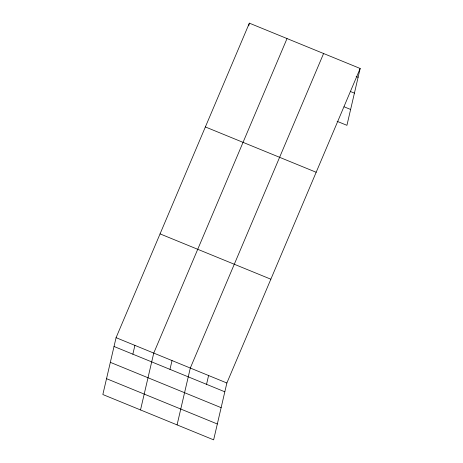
<?xml version="1.0" encoding="UTF-8"?>
<svg xmlns="http://www.w3.org/2000/svg" width="463" height="463" viewBox="0 0 463 463"><rect width="100%" height="100%" fill="white"/><g stroke="black" fill="none" stroke-linecap="round" stroke-linejoin="round"><path stroke-width="0.69" d="M116.074 337.677L102.844 394.528L213.64 439.85L226.87 382.999L360.156 68.472L249.36 23.15L116.074 337.677L226.87 382.999M132.858 354.189L134.907 345.381M140.515 409.94L153.745 353.09L287.031 38.562M248.729 25.859L249.36 23.15M169.973 369.37L172.028 360.567M177.074 424.895L190.305 368.044L323.596 53.517M206.539 384.325L208.587 375.522M360.156 68.472L346.926 125.323L337.133 121.318M356.151 76.476L358.107 77.275M350.503 91.529L354.415 93.132M344.09 106.797L350.618 109.465M205.375 126.943L316.171 172.265M160.059 233.884L270.855 279.206M114.025 346.48L224.821 391.802M110.333 362.338L221.129 407.66M106.531 378.676L217.326 423.992"/></g></svg>
